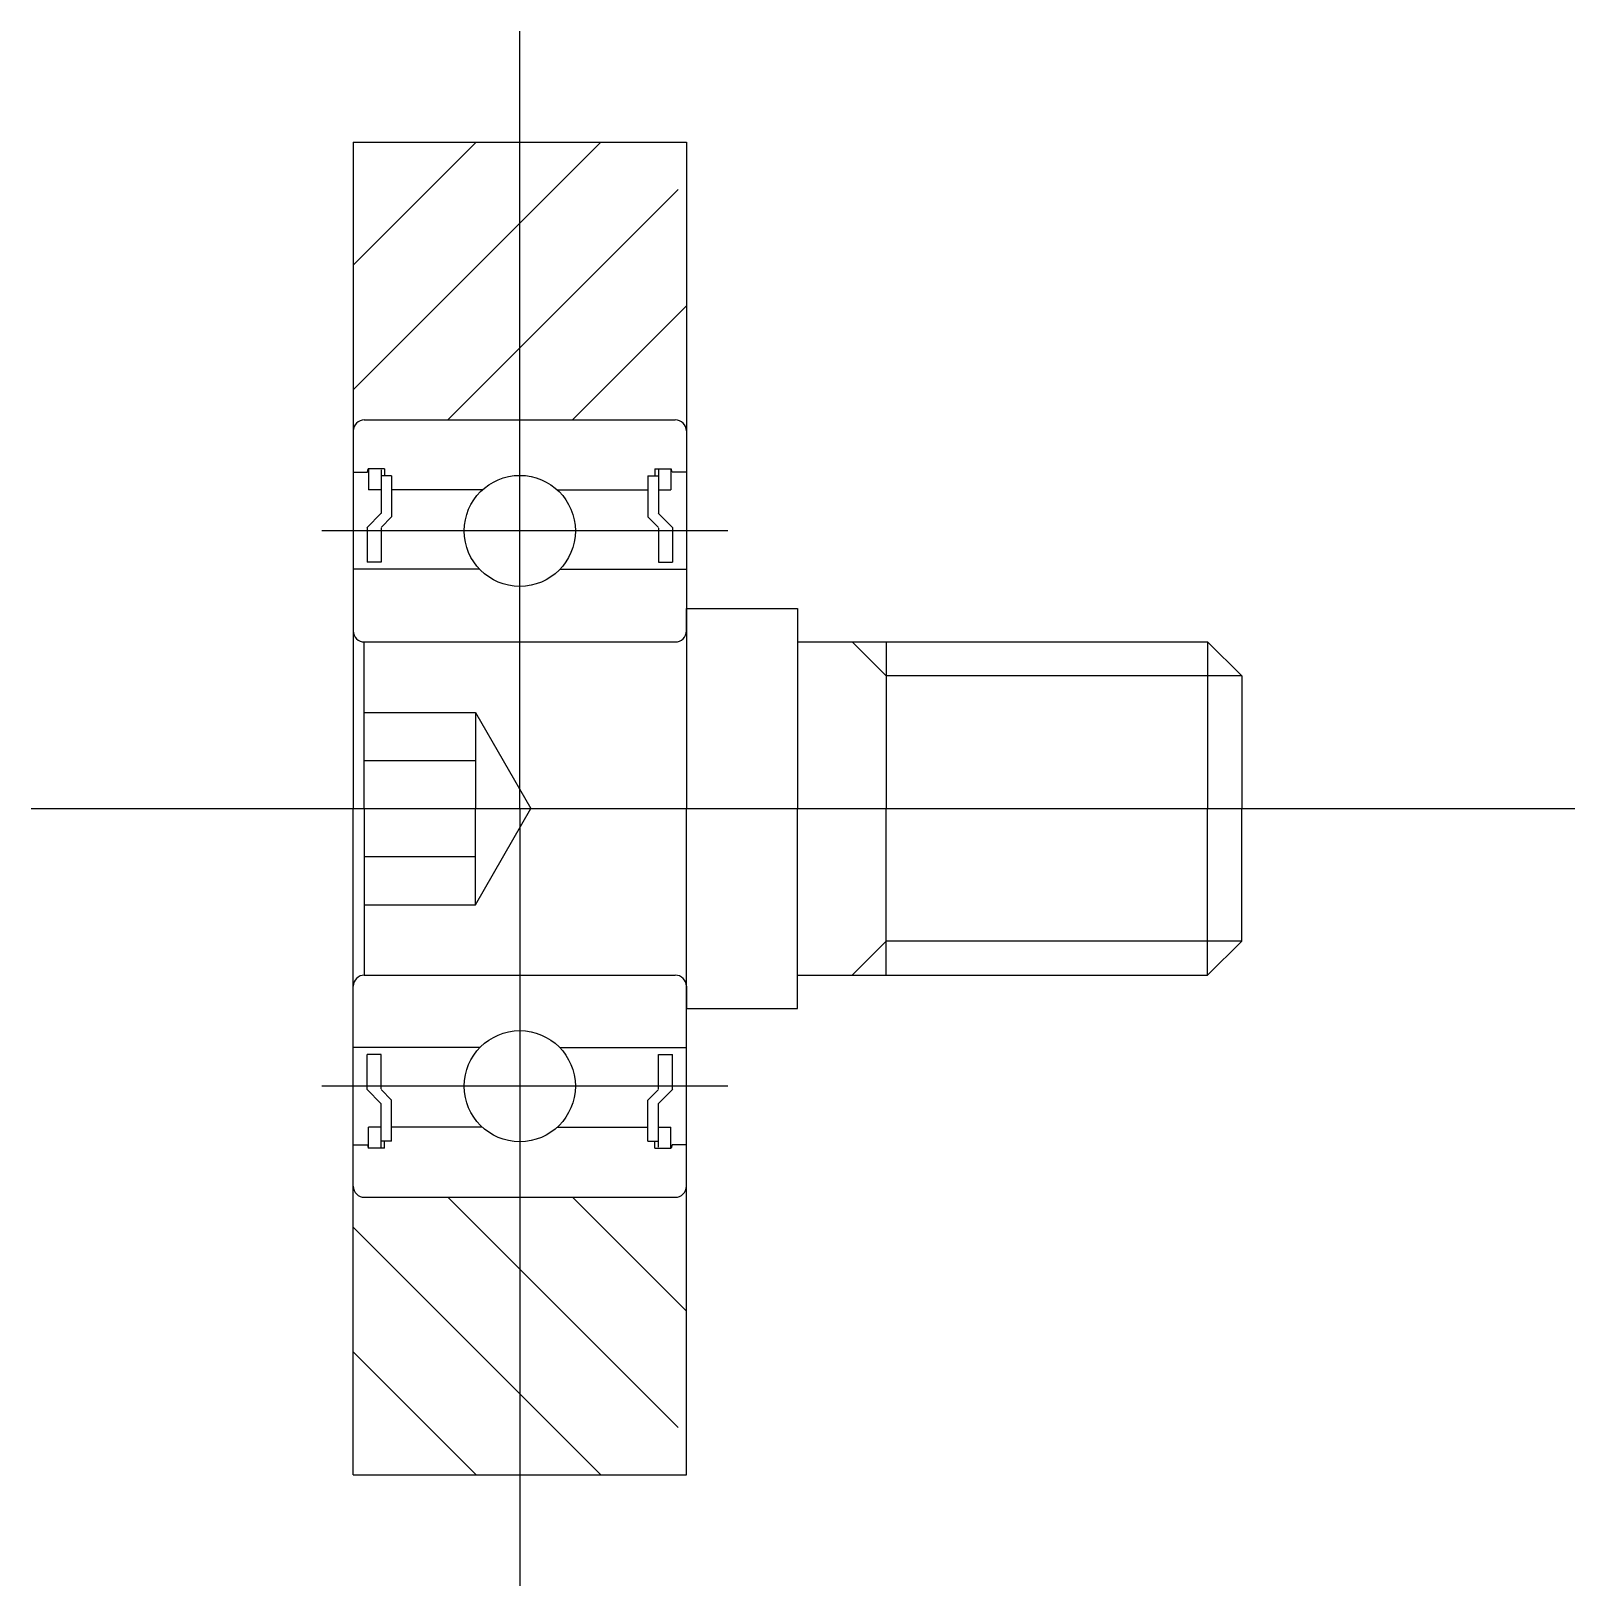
# Model space of a CAD drawing. Extents: x 2.7 to 45.7, y 2.5 to 33.4.
# Drawn here: x 31.78 to 45.68, y 19.42 to 33.42 of the extents above; entities outside this region: 2.
import ezdxf

# ---------------------------------------------------------------- set-up
doc = ezdxf.new("R2010")
doc.units = 0
doc.linetypes.add('CENTER', pattern=[50.8, 31.75, -6.35, 6.35, -6.35])
doc.linetypes.add('DASHED', pattern=[19.05, 12.7, -6.35])
doc.layers.get('0').update_dxf_attribs({"linetype": 'CONTINUOUS'})
doc.layers.add('CENTER', color=1, linetype='CENTER')
doc.styles.get("Standard").update_dxf_attribs({"font": 'txt.shx'})

msp = doc.modelspace()

# ---------------------------------------------------------------- linework, layer by layer
at = {"color": 7, "linetype": 'CONTINUOUS'}
for p, q in [((34.683, 32.421), (34.683, 26.421)), ((34.683, 32.421), (37.683, 32.421)), ((37.683, 32.421), (37.683, 28.021)), ((34.783, 29.921), (37.583, 29.921)), ((34.683, 29.45), (34.812, 29.45)), ((34.812, 29.45), (34.819, 29.479)), ((34.966, 29.479), (34.819, 29.479)), ((34.821, 29.476), (34.821, 29.29)), ((34.935, 29.472), (34.935, 29.077)), ((35.029, 29.416), (34.935, 29.416)), ((34.966, 29.479), (34.966, 29.416)), ((35.029, 29.416), (35.029, 29.047)), ((37.336, 29.416), (37.336, 29.047)), ((37.336, 29.416), (37.431, 29.416)), ((37.399, 29.479), (37.546, 29.479)), ((37.399, 29.479), (37.399, 29.416)), ((37.431, 29.472), (37.431, 29.077)), ((37.544, 29.476), (37.544, 29.29)), ((37.554, 29.45), (37.546, 29.479)), ((37.683, 29.45), (37.554, 29.45)), ((34.936, 29.29), (34.821, 29.29)), ((35.845, 29.29), (35.029, 29.29)), ((36.521, 29.29), (37.336, 29.29)), ((37.429, 29.29), (37.544, 29.29)), ((34.936, 29.08), (34.805, 28.949)), ((35.029, 29.047), (34.934, 28.952)), ((37.336, 29.047), (37.431, 28.952)), ((37.429, 29.08), (37.56, 28.949)), ((34.683, 28.921), (34.682, 28.921)), ((34.809, 28.949), (34.809, 28.638)), ((34.935, 28.946), (34.935, 28.638)), ((37.431, 28.946), (37.431, 28.638)), ((37.557, 28.949), (37.557, 28.638)), ((37.683, 28.921), (37.684, 28.921)), ((35.822, 28.575), (34.683, 28.575)), ((34.935, 28.638), (34.809, 28.638)), ((36.543, 28.575), (37.683, 28.575)), ((37.431, 28.638), (37.557, 28.638)), ((37.683, 28.221), (38.683, 28.221)), ((37.683, 28.021), (37.683, 28.221)), ((38.683, 28.221), (38.683, 26.421)), ((37.683, 28.021), (37.683, 26.421)), ((34.783, 26.421), (34.783, 27.921)), ((34.783, 27.921), (37.583, 27.921)), ((34.833, 27.921), (37.533, 27.921)), ((38.683, 27.921), (42.376, 27.921)), ((39.483, 27.921), (39.483, 26.421)), ((42.376, 27.921), (42.683, 27.615)), ((42.376, 27.921), (42.376, 26.421)), ((42.683, 27.615), (42.683, 26.421)), ((34.683, 20.421), (34.683, 26.421)), ((34.783, 26.421), (34.783, 24.921)), ((37.683, 26.421), (37.683, 26.421)), ((37.683, 24.821), (37.683, 26.421)), ((37.683, 26.421), (37.683, 26.421)), ((38.683, 24.621), (38.683, 26.421)), ((39.483, 24.921), (39.483, 26.421)), ((42.376, 24.921), (42.376, 26.421)), ((42.683, 25.228), (42.683, 26.421)), ((42.376, 24.921), (42.683, 25.228)), ((34.783, 24.921), (37.583, 24.921)), ((34.833, 24.921), (37.533, 24.921)), ((38.683, 24.921), (42.376, 24.921)), ((37.683, 20.421), (37.683, 24.821)), ((37.683, 24.821), (37.683, 24.621)), ((37.683, 24.621), (38.683, 24.621)), ((35.822, 24.268), (34.683, 24.268)), ((36.543, 24.268), (37.683, 24.268)), ((34.809, 23.894), (34.809, 24.205)), ((34.935, 24.205), (34.809, 24.205)), ((34.935, 23.897), (34.935, 24.205)), ((37.431, 24.205), (37.557, 24.205)), ((37.431, 23.897), (37.431, 24.205)), ((37.557, 23.894), (37.557, 24.205)), ((34.683, 23.921), (34.682, 23.921)), ((34.936, 23.762), (34.805, 23.894)), ((35.029, 23.795), (34.934, 23.891)), ((37.336, 23.795), (37.431, 23.891)), ((37.429, 23.762), (37.56, 23.894)), ((37.683, 23.921), (37.684, 23.921)), ((34.935, 23.371), (34.935, 23.766)), ((35.029, 23.427), (35.029, 23.795)), ((37.336, 23.427), (37.336, 23.795)), ((37.431, 23.371), (37.431, 23.766)), ((34.936, 23.553), (34.821, 23.553)), ((34.821, 23.367), (34.821, 23.553)), ((35.845, 23.553), (35.029, 23.553)), ((36.521, 23.553), (37.336, 23.553)), ((37.429, 23.553), (37.544, 23.553)), ((37.544, 23.367), (37.544, 23.553)), ((34.683, 23.392), (34.812, 23.392)), ((34.812, 23.392), (34.819, 23.364)), ((35.029, 23.427), (34.935, 23.427)), ((34.966, 23.364), (34.966, 23.427)), ((37.336, 23.427), (37.431, 23.427)), ((37.399, 23.364), (37.399, 23.427)), ((37.554, 23.392), (37.546, 23.364)), ((37.683, 23.392), (37.554, 23.392)), ((34.966, 23.364), (34.819, 23.364)), ((37.399, 23.364), (37.546, 23.364)), ((34.783, 22.921), (37.583, 22.921)), ((34.683, 20.421), (37.683, 20.421))]:
    msp.add_line(p, q, dxfattribs=at)
at = {"color": 3, "linetype": 'CONTINUOUS'}
for p, q in [((34.683, 31.315), (35.789, 32.421)), ((35.534, 29.921), (37.608, 31.996)), ((34.683, 30.192), (36.183, 31.692)), ((36.657, 29.921), (37.683, 30.947)), ((39.483, 27.615), (39.176, 27.921)), ((42.683, 27.615), (39.483, 27.615)), ((39.483, 25.228), (39.176, 24.921)), ((42.683, 25.228), (39.483, 25.228)), ((35.534, 22.921), (37.608, 20.847)), ((36.657, 22.921), (37.683, 21.895)), ((34.683, 22.65), (36.183, 21.15)), ((34.683, 21.528), (35.789, 20.421))]:
    msp.add_line(p, q, dxfattribs=at)
at = {"color": 3, "linetype": 'DASHED'}
for p, q in [((36.183, 31.692), (36.911, 32.421)), ((34.783, 27.287), (35.783, 27.287)), ((35.783, 27.287), (35.783, 26.421)), ((35.783, 27.287), (36.283, 26.421)), ((34.783, 26.854), (35.783, 26.854)), ((35.783, 25.555), (36.283, 26.421)), ((35.783, 25.555), (35.783, 26.421)), ((34.783, 25.988), (35.783, 25.988)), ((34.783, 25.555), (35.783, 25.555)), ((36.183, 21.15), (36.911, 20.421))]:
    msp.add_line(p, q, dxfattribs=at)
at = {"color": 7, "linetype": 'CONTINUOUS'}
for centre in [(36.183, 28.921), (36.183, 23.921)]:
    msp.add_circle(centre, 0.5, dxfattribs=at)
for centre, start, end in [((34.783, 29.821), 90, 180), ((37.583, 29.821), 360, 90), ((34.783, 28.021), 180, 270), ((37.583, 28.021), 270, 360), ((34.783, 24.821), 90, 180), ((37.583, 24.821), 0, 90), ((34.783, 23.021), 180, 270), ((37.583, 23.021), 270, 0)]:
    msp.add_arc(centre, 0.1, start, end, dxfattribs=at)
at = {"layer": 'CENTER', "color": 1, "linetype": 'CENTER'}
for p, q in [((36.183, 26.421), (36.183, 33.421)), ((38.057, 28.921), (34.4, 28.921)), ((31.783, 26.421), (45.683, 26.421)), ((36.183, 26.421), (36.183, 19.421)), ((38.057, 23.921), (34.4, 23.921))]:
    msp.add_line(p, q, dxfattribs=at)

# ---------------------------------------------------------------- texts
at = {"color": 7, "linetype": 'CONTINUOUS'}
for s, p in [('UMBH3-12 ', (2.5, 6.25)), ('UMBH0312', (2.5, 2.5))]:
    msp.add_text(s, height=1, dxfattribs=at).set_placement(p)

doc.saveas('drawing.dxf')
